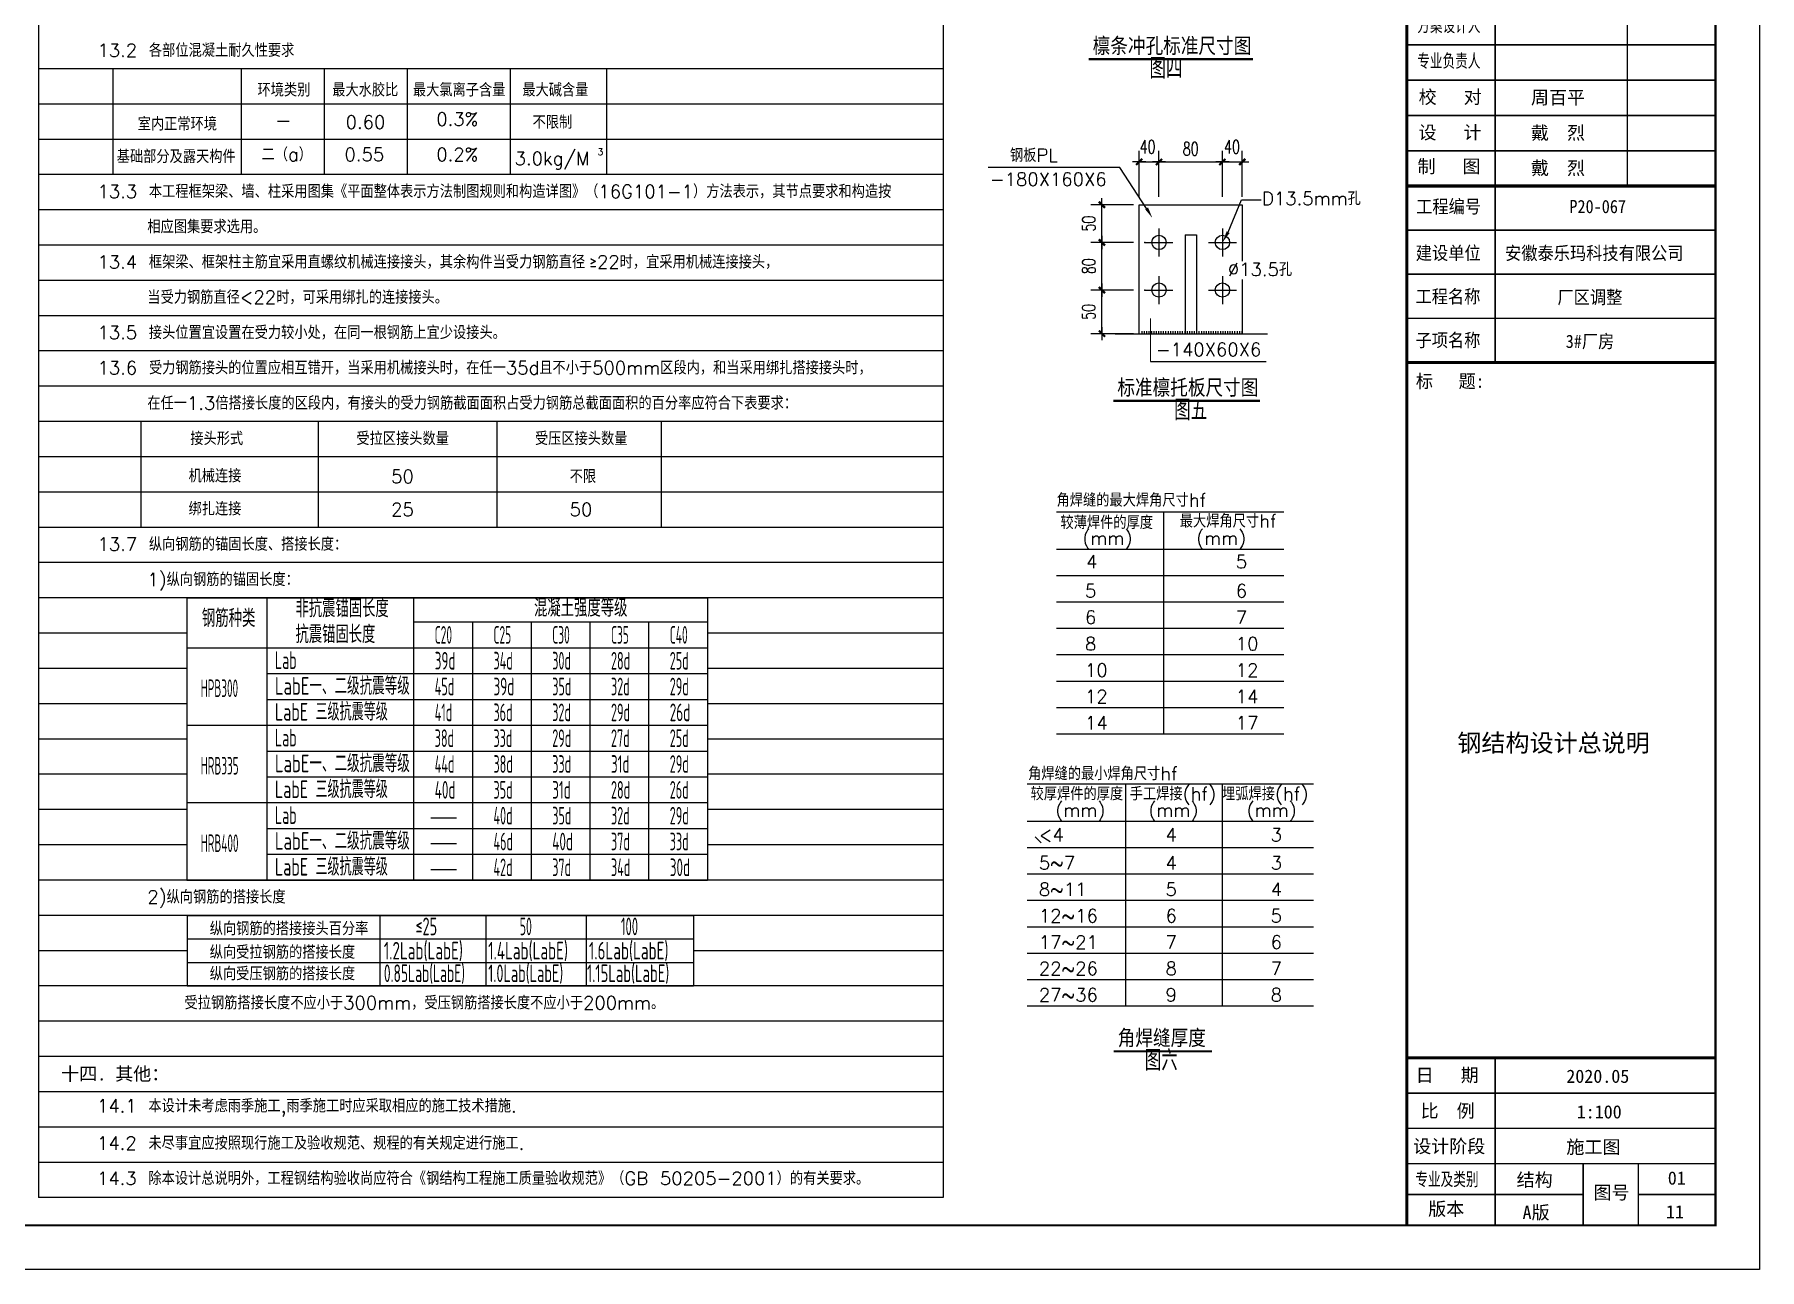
# Model space of a CAD drawing. Extents: x -1389621 to 57380, y -92505 to 283644.
# Drawn here: x -486824 to -447681, y 162566 to 190572 of the extents above; entities that cross this region are included whole.
import ezdxf
from ezdxf.enums import TextEntityAlignment as Align

# ---------------------------------------------------------------- set-up
doc = ezdxf.new("R2010")
doc.units = 0
doc.header["$LTSCALE"] = 100
doc.header["$MEASUREMENT"] = 0
doc.linetypes.add('SOLID', pattern=[0])
doc.layers.get('0').update_dxf_attribs({"linetype": 'CONTINUOUS'})
for name, color, linetype in [('AUDIT_I_080801173815-0', 253, 'CONTINUOUS'), ('BORDER', 7, 'CONTINUOUS'), ('BZ_标准图框', 7, 'CONTINUOUS'), ('K', 64, 'CONTINUOUS'), ('LT', 2, 'CONTINUOUS'), ('PUB_DIM', 3, 'CONTINUOUS'), ('TEXT', 7, 'CONTINUOUS'), ('TK(图框线)', 45, 'CONTINUOUS')]:
    doc.layers.add(name, color=color, linetype=linetype)
doc.layers.add('PUB_TEXT', color=7, linetype='CONTINUOUS', lineweight=15)
doc.styles.add('-宋体', font='SimSun.ttf')
doc.styles.add('-黑体', font='simhei.ttf', dxfattribs={"width": 0.8})
doc.styles.add('10', font='txt.shx', dxfattribs={"width": 0.7, "height": 300, "bigfont": 'hztxt.shx'})
doc.styles.add('DIM_FONT', font='SIMPLEX', dxfattribs={"width": 0.7, "bigfont": 'GBCBIG'})
doc.styles.add('ht', font='simhei.ttf', dxfattribs={"width": 0.8})
doc.styles.add('TSSD_Norm', font='Tssdeng.shx', dxfattribs={"bigfont": 'hztxt.shx'})
doc.styles.add('TSSD_REIN', font='Tssdeng.shx', dxfattribs={"width": 0.7, "bigfont": 'hztxt.shx'})
doc.dimstyles.new('dimn', dxfattribs={"dimtxt": 300, "dimasz": 1, "dimexe": 250, "dimexo": 300, "dimgap": 150, "dimtad": 1, "dimdec": 0, "dimzin": 0, "dimdsep": 46, "dimtxsty": 'DIM_FONT', "dimblk": '_DIMX', "dimcen": 1, "dimclrt": 7, "dimadec": 1, "dimazin": 0, "dimtfac": 1, "dimtdec": 0, "dimtix": 1, "dimtmove": 2, "dimatfit": 3, "dimfxl": 0, "dimtolj": 1, "dimtzin": 0, "dimarcsym": 0})

# ---------------------------------------------------------------- blocks, each defined once
blk = doc.blocks.new('_DIMX')
blk.add_line((-150, 0), (150, 0))
at = {"const_width": 50}
blk.add_lwpolyline([(-70, -70), (70, 70)], dxfattribs=at)
blk = doc.blocks.new('A$C064F2E3D')
h = blk.add_hatch(color=1)
h.paths.add_polyline_path([(5094, 55182), (1943, 55182), (1943, 54256), (2967, 53665), (2967, 52338), (2250, 52338), (1943, 52338), (1943, 52030), (3274, 52030), (3274, 53842), (2250, 54433), (2250, 54874), (4787, 54874), (4787, 54721), (3763, 54130), (3763, 52030), (5094, 52030), (5094, 52338), (4787, 52338), (4275, 52338), (4275, 53834), (5094, 54307)])
h.paths.add_polyline_path([(4787, 54484), (3968, 54011), (3968, 52338), (3865, 52338), (3865, 54070), (4787, 54603)], flags=16)
h = blk.add_hatch(color=1)
h.paths.add_polyline_path([(5094, 54130), (4787, 53952), (4787, 53720), (5094, 53720)])
h.paths.add_polyline_path([(4787, 53566), (4787, 53310), (5094, 53310), (5094, 53566)])
h.paths.add_polyline_path([(4787, 53157), (4787, 52901), (5094, 52901), (5094, 53157)])
h.paths.add_polyline_path([(5094, 52491), (5094, 52747), (4787, 52747), (4787, 52491)])
h.paths.add_polyline_path([(2762, 53546), (2455, 53724), (2455, 52542), (2762, 52542)])
h.paths.add_polyline_path([(1943, 54078), (1943, 53720), (2250, 53720), (2250, 53901)])
h.paths.add_polyline_path([(1943, 53566), (1943, 53310), (2250, 53310), (2250, 53566)])
h.paths.add_polyline_path([(2250, 52901), (2250, 53157), (1943, 53157), (1943, 52901)])
h.paths.add_polyline_path([(2250, 52747), (1943, 52747), (1943, 52491), (2250, 52491)])
for points in [[(4275, 52338), (4275, 53834), (5094, 54307), (5094, 55182), (1943, 55182), (1943, 54256), (2967, 53665), (2967, 52338), (2250, 52338)], [(1943, 52338), (1943, 52030), (3274, 52030), (3274, 53842), (2250, 54433), (2250, 54874), (4787, 54874), (4787, 54721), (3763, 54130), (3763, 52030), (5094, 52030), (5094, 52338)], [(4787, 54603), (3865, 54070), (3865, 52338)], [(4787, 54484), (3968, 54011), (3968, 52338)], [(4787, 54603), (4787, 54484)], [(1943, 54078), (2250, 53901)], [(1943, 54078), (1943, 53720), (2250, 53720), (2250, 53901)], [(5094, 54307), (4524, 53978)], [(5094, 54130), (4787, 53952)], [(4787, 53952), (4787, 53720), (5094, 53720), (5094, 54130)], [(1943, 52338), (2250, 52338)], [(3968, 52338), (3865, 52338)], [(4787, 52338), (4275, 52338)], [(4787, 52338), (5094, 52338)]]:
    blk.add_lwpolyline(points)
for points in [[(2762, 53546), (2455, 53724), (2455, 52542), (2762, 52542)], [(1943, 53566), (1943, 53310), (2250, 53310), (2250, 53566)], [(4787, 53566), (4787, 53310), (5094, 53310), (5094, 53566)], [(1943, 53157), (1943, 52901), (2250, 52901), (2250, 53157)], [(4787, 53157), (4787, 52901), (5094, 52901), (5094, 53157)], [(1943, 52747), (1943, 52491), (2250, 52491), (2250, 52747)], [(4787, 52747), (4787, 52491), (5094, 52491), (5094, 52747)]]:
    blk.add_lwpolyline(points, close=True)
at = {"layer": 'BZ_标准图框'}
for points, const_width in [([(35, 0), (35, 57400)], 70), ([(35, 47700), (7035, 47700)], 70), ([(35, 41203), (7035, 41203)], 70), ([(2035, 41203), (2035, 36403)], 35), ([(5035, 41203), (5035, 36403)], 35), ([(7035, 40403), (35, 40403)], 35), ([(7035, 39603), (35, 39603)], 35), ([(7035, 38803), (35, 38803)], 35), ([(7035, 38003), (35, 38003)], 35), ([(7035, 37203), (35, 37203)], 35), ([(7035, 36403), (35, 36403)], 50), ([(35, 29971), (7035, 29971)], 70), ([(2035, 19571), (2035, 29971)], 35), ([(5035, 23570), (5035, 29971)], 35), ([(35, 29171), (7035, 29171)], 35), ([(35, 28371), (7035, 28371)], 35), ([(35, 27571), (7035, 27571)], 35), ([(35, 26771), (7035, 26771)], 35), ([(35, 25971), (7035, 25971)], 35), ([(35, 25171), (7035, 25171)], 35), ([(35, 24371), (7035, 24371)], 35), ([(35, 24371), (7035, 24371)], 35), ([(35, 23571), (7035, 23571)], 70), ([(35, 22571), (7035, 22571)], 35), ([(35, 21571), (7035, 21571)], 35), ([(35, 20571), (7035, 20571)], 35), ([(35, 19571), (7035, 19571)], 70), ([(35, 3800), (7035, 3800)], 70), ([(2035, 1400), (2035, 3800)], 35), ([(35, 3000), (7035, 3000)], 35), ([(35, 2200), (7035, 2200)], 35), ([(35, 1400), (7035, 1400)], 35), ([(35, 1400), (7035, 1400)], 35), ([(2035, 0), (2035, 1400)], 35), ([(4035, 0), (4035, 1400)], 35), ([(5285, 0), (5285, 1400)], 35), ([(35, 700), (4035, 700)], 35), ([(5285, 700), (7035, 700)], 35)]:
    blk.add_lwpolyline(points, dxfattribs=dict(at, const_width=const_width))
at = {"layer": 'BZ_标准图框', "style": 'ht', "width": 0.5}
blk.add_text('宣城市建筑设计院有限公司', height=700, dxfattribs=at).set_placement((3565, 50232), align=Align.CENTER)
at = {"layer": 'BZ_标准图框', "style": 'ht'}
for s, height, width, p in [('工程设计证书编号（甲级）：A134023074', 400, 0.6, (391, 48985)), ('会签', 300, 0.85, (329, 40707)), ('专业', 300, 0.85, (1072, 40699)), ('给 排 水', 300, 0.85, (324, 38317)), ('项目负责人', 300, 0.7, (244, 27871)), ('方案设计人', 300, 0.7, (271, 27069)), ('专业负责人', 300, 0.7, (270, 26262)), ('工程编号', 300, 0.9, (244, 22956)), ('P20-067', 300, 0.9, (3721, 22956)), ('建设单位', 300, 0.9, (236, 21902)), ('安徽泰乐玛科技有限公司', 300, 0.9, (2261, 21899)), ('工程名称', 300, 0.9, (229, 20916)), ('厂区调整', 300, 0.9, (3451, 20899)), ('子项名称', 300, 0.9, (229, 19925)), ('3#厂房', 300, 0.9, (3638, 19899)), ('标   题:', 300, 0.95, (237, 18995)), ('专业及类别', 300, 0.7, (228, 898))]:
    blk.add_text(s, height=height, dxfattribs=dict(at, width=width)).set_placement(p)
for s, p in [('注册师印章', (340, 47111)), ('会签', (2598, 40669)), ('(正楷)', (3518, 40660)), ('建   筑', (329, 39919)), ('胡良东', (2850, 39861)), ('结   构', (334, 39134)), ('戴  烈', (2850, 39061)), ('张  涛', (2850, 38261)), ('暖   通', (343, 37501)), ('电   气', (333, 36726)), ('董  荣', (2850, 36661)), ('出图专用章', (306, 35771)), ('审   定', (256, 29413)), ('李玉林', (2850, 29429)), ('审   核', (243, 28647)), ('丁永涛', (2850, 28629)), ('罗绎涛', (2850, 27829)), ('校   对', (302, 25439)), ('周百平', (2850, 25429)), ('设   计', (297, 24637)), ('戴  烈', (2850, 24629)), ('制   图', (274, 23868)), ('戴  烈', (2850, 23829)), ('日   期', (233, 3257)), ('2020.05', (3652, 3232)), ('比  例', (345, 2447)), ('设计阶段', (176, 1644)), ('施工图', (3653, 1628)), ('结构', (2524, 883)), ('图号', (4266, 595)), ('版本 ', (518, 224)), ('A版', (2659, 143)), ('11', (5912, 158))]:
    blk.add_text(s, height=300, dxfattribs=at).set_placement(p)

msp = doc.modelspace()

# ---------------------------------------------------------------- linework, layer by layer
for p, q in [((-462192.911, 187553.864), (-465182.898, 187553.864)), ((-461588.152, 186629.082), (-462192.911, 187553.864)), ((-461758.095, 186710.898), (-459418.095, 186710.898)), ((-461758.095, 183787.262), (-461758.095, 186710.898)), ((-459738.929, 186090.681), (-459437.952, 186823.555)), ((-459437.952, 186823.555), (-458988.761, 186823.555)), ((-459418.095, 186710.898), (-459418.095, 185431.685)), ((-461308.095, 186175.088), (-461308.095, 185539.436)), ((-460716.549, 186033.25), (-460459.64, 186033.25)), ((-460716.549, 186033.25), (-460716.549, 183787.262)), ((-460459.64, 186033.25), (-460459.64, 183787.262)), ((-459868.095, 186175.088), (-459868.095, 185539.436)), ((-461625.921, 185857.262), (-460990.269, 185857.262)), ((-461308.095, 185587.262), (-461308.095, 185539.436)), ((-460185.921, 185857.262), (-459550.269, 185857.262)), ((-461625.921, 184777.262), (-460990.269, 184777.262)), ((-461308.095, 185095.088), (-461308.095, 184459.436)), ((-460185.921, 184777.262), (-459550.269, 184777.262)), ((-459868.095, 185095.088), (-459868.095, 184459.436)), ((-459418.095, 185019.266), (-459418.095, 183787.262)), ((-462300.947, 183787.262), (-458847.185, 183787.262)), ((-461689.26, 183787.262), (-461689.26, 183841.262)), ((-461635.26, 183787.262), (-461635.26, 183841.262)), ((-461581.26, 183787.262), (-461581.26, 183841.262)), ((-461527.26, 183787.262), (-461527.26, 183841.262)), ((-461473.26, 183787.262), (-461473.26, 183841.262)), ((-461419.26, 183787.262), (-461419.26, 183841.262)), ((-461365.26, 183787.262), (-461365.26, 183841.262)), ((-461311.26, 183787.262), (-461311.26, 183841.262)), ((-461257.26, 183787.262), (-461257.26, 183841.262)), ((-461203.26, 183787.262), (-461203.26, 183841.262)), ((-461149.26, 183787.262), (-461149.26, 183841.262)), ((-461095.26, 183787.262), (-461095.26, 183841.262)), ((-461041.26, 183787.262), (-461041.26, 183841.262)), ((-460987.26, 183787.262), (-460987.26, 183841.262)), ((-460933.26, 183787.262), (-460933.26, 183841.262)), ((-460879.26, 183787.262), (-460879.26, 183841.262)), ((-460825.26, 183787.262), (-460825.26, 183841.262)), ((-460771.26, 183787.262), (-460771.26, 183841.262)), ((-460717.26, 183787.262), (-460717.26, 183841.262)), ((-460663.26, 183787.262), (-460663.26, 183841.262)), ((-460609.26, 183787.262), (-460609.26, 183841.262)), ((-460555.26, 183787.262), (-460555.26, 183841.262)), ((-460501.26, 183787.262), (-460501.26, 183841.262)), ((-460447.26, 183787.262), (-460447.26, 183841.262)), ((-460393.26, 183787.262), (-460393.26, 183841.262)), ((-460339.26, 183787.262), (-460339.26, 183841.262)), ((-460285.26, 183787.262), (-460285.26, 183841.262)), ((-460231.26, 183787.262), (-460231.26, 183841.262)), ((-460177.26, 183787.262), (-460177.26, 183841.262)), ((-460123.26, 183787.262), (-460123.26, 183841.262)), ((-460069.26, 183787.262), (-460069.26, 183841.262)), ((-460015.26, 183787.262), (-460015.26, 183841.262)), ((-459961.26, 183787.262), (-459961.26, 183841.262)), ((-459907.26, 183787.262), (-459907.26, 183841.262)), ((-459853.26, 183787.262), (-459853.26, 183841.262)), ((-459799.26, 183787.262), (-459799.26, 183841.262)), ((-459745.26, 183787.262), (-459745.26, 183841.262)), ((-459691.26, 183787.262), (-459691.26, 183841.262)), ((-459637.26, 183787.262), (-459637.26, 183841.262)), ((-459583.26, 183787.262), (-459583.26, 183841.262)), ((-459529.26, 183787.262), (-459529.26, 183841.262)), ((-459475.26, 183787.262), (-459475.26, 183841.262)), ((-459421.26, 183787.262), (-459421.26, 183841.262)), ((-461496.735, 183160.557), (-458878.193, 183160.557)), ((-463635.13, 179749.782), (-458472.831, 179749.782)), ((-461204.741, 179749.782), (-461204.741, 174712.796)), ((-463635.13, 178904.06), (-458472.831, 178904.06)), ((-463635.13, 178305.308), (-458472.831, 178305.308)), ((-463635.13, 177706.556), (-458472.831, 177706.556)), ((-463635.13, 177107.804), (-458472.831, 177107.804)), ((-463635.13, 176509.052), (-458472.831, 176509.052)), ((-463635.13, 175910.3), (-458472.831, 175910.3)), ((-463635.13, 175910.3), (-458472.831, 175910.3)), ((-463635.13, 175311.548), (-458472.831, 175311.548)), ((-463635.13, 174712.796), (-458472.831, 174712.796)), ((-464301.97, 173580.701), (-457803.325, 173580.701)), ((-462066.789, 173580.701), (-462066.789, 168543.715)), ((-459871.465, 173580.701), (-459871.465, 168543.715)), ((-477829.496, 172809.409), (-477245.541, 172809.409)), ((-464301.97, 172734.979), (-457803.325, 172734.979)), ((-464115.975, 172375.851), (-463983.382, 172243.372)), ((-477829.496, 172223.706), (-477245.541, 172223.706)), ((-464301.97, 172136.227), (-457803.325, 172136.227)), ((-477829.496, 171637.989), (-477245.541, 171637.989)), ((-464301.97, 171537.475), (-457803.325, 171537.475)), ((-464301.97, 170938.723), (-457803.325, 170938.723)), ((-464301.97, 170339.971), (-457803.325, 170339.971)), ((-464301.97, 169741.219), (-457803.325, 169741.219)), ((-464301.97, 169741.219), (-457803.325, 169741.219)), ((-464301.97, 169142.467), (-457803.325, 169142.467)), ((-464301.97, 168543.715), (-457803.325, 168543.715))]:
    msp.add_line(p, q)
at = {"const_width": 47.99}
for points in [[(-462900.814, 190013.045), (-459174.483, 190013.045)], [(-462341.27, 182263.999), (-459015.939, 182263.999)], [(-462333.148, 167515), (-460107.817, 167515)]]:
    msp.add_lwpolyline(points, dxfattribs=at)
for centre in [(-461308.095, 185857.262), (-459868.095, 185857.262), (-461308.095, 184777.262), (-459868.095, 184777.262)]:
    msp.add_circle(centre, 162)
for p in [(-461625.921, 185857.262), (-461625.921, 184777.262), (-461625.921, 184777.262)]:
    msp.add_point(p)
for points in [[(-461555.671, 186650.884), (-461457.341, 186409.644), (-461620.634, 186607.28)], [(-459706.265, 186069.153), (-459868.095, 185857.262), (-459771.593, 186112.209)]]:
    msp.add_solid(points)
at = {"layer": 'AUDIT_I_080801173815-0'}
for p, q in [((-485043.483, 189795.2), (-485043.483, 187395.2)), ((-482132.561, 189795.2), (-482132.561, 187395.2)), ((-480249.561, 189795.2), (-480249.561, 187395.2)), ((-478366.561, 189795.2), (-478366.561, 187395.2)), ((-476032.561, 189795.2), (-476032.561, 187395.2)), ((-473847.561, 189795.2), (-473847.561, 187395.2))]:
    msp.add_line(p, q, dxfattribs=at)
at = {"layer": 'BORDER'}
msp.add_lwpolyline([(-531823.483, 162566), (-531823.483, 221995.7), (-447681.433, 221995.7), (-447681.433, 162566)], close=True, dxfattribs=at)
at = {"layer": 'BORDER', "const_width": 50.025}
msp.add_lwpolyline([(-529322.233, 163566.5), (-529322.233, 220995.2), (-448681.933, 220995.2), (-448681.933, 163566.5)], close=True, dxfattribs=at)
at = {"layer": 'K'}
for p, q in [((-486732.778, 220995.2), (-486732.778, 164195.2)), ((-466203.059, 212995.2), (-466203.059, 164195.2)), ((-466203.059, 189795.2), (-486732.778, 189795.2)), ((-466203.059, 188995.2), (-486732.778, 188995.2)), ((-466203.059, 188195.2), (-486732.778, 188195.2)), ((-466203.059, 187395.2), (-486732.778, 187395.2)), ((-466203.059, 186595.2), (-486732.778, 186595.2)), ((-466203.059, 185795.2), (-486732.778, 185795.2)), ((-466203.059, 184995.2), (-486732.778, 184995.2)), ((-466203.059, 184195.2), (-486732.778, 184195.2)), ((-466203.059, 183395.2), (-486732.778, 183395.2)), ((-466203.059, 182595.2), (-486732.778, 182595.2)), ((-466203.059, 182595.2), (-486732.778, 182595.2)), ((-466203.059, 181795.2), (-486732.778, 181795.2)), ((-466203.059, 180995.2), (-486732.778, 180995.2)), ((-466203.059, 180195.2), (-486732.778, 180195.2)), ((-466203.059, 179395.2), (-486732.778, 179395.2)), ((-466203.059, 178595.2), (-486732.778, 178595.2)), ((-466203.059, 178595.2), (-486732.778, 178595.2)), ((-466203.059, 177795.2), (-486732.778, 177795.2)), ((-483363.881, 176995.2), (-486732.778, 176995.2)), ((-466203.059, 176995.2), (-471555.483, 176995.2)), ((-483363.881, 176195.2), (-486732.778, 176195.2)), ((-466203.059, 176195.2), (-471555.483, 176195.2)), ((-483363.881, 175395.2), (-486732.778, 175395.2)), ((-466203.059, 175395.2), (-471555.483, 175395.2)), ((-483363.881, 174595.2), (-486732.778, 174595.2)), ((-483363.881, 174595.2), (-486732.778, 174595.2)), ((-466203.059, 174595.2), (-471555.483, 174595.2)), ((-466203.059, 174595.2), (-471555.483, 174595.2)), ((-483363.881, 173795.2), (-486732.778, 173795.2)), ((-466203.059, 173795.2), (-471555.483, 173795.2)), ((-483363.881, 172995.2), (-486732.778, 172995.2)), ((-466203.059, 172995.2), (-471555.483, 172995.2)), ((-483363.881, 172195.2), (-486732.778, 172195.2)), ((-466203.059, 172195.2), (-471555.483, 172195.2)), ((-466203.059, 171395.2), (-486732.778, 171395.2)), ((-466203.059, 170595.2), (-486732.778, 170595.2)), ((-483356.527, 169795.2), (-486732.778, 169795.2)), ((-466203.059, 169795.2), (-471870.483, 169795.2)), ((-466203.059, 168995.2), (-486732.778, 168995.2)), ((-466203.059, 168195.2), (-486732.778, 168195.2)), ((-466203.059, 167395.2), (-486732.778, 167395.2)), ((-466203.059, 166595.2), (-486732.778, 166595.2)), ((-466203.059, 165795.2), (-486732.778, 165795.2)), ((-466203.059, 164995.2), (-486732.778, 164995.2)), ((-466203.059, 164195.2), (-486732.778, 164195.2))]:
    msp.add_line(p, q, dxfattribs=at)
at = {"layer": 'LT', "color": 7}
for p, q in [((-484409.027, 181795.2), (-484409.027, 179395.2)), ((-480386.86, 181795.2), (-480386.86, 179395.2)), ((-476335.492, 181795.2), (-476335.492, 179395.2)), ((-472600.483, 181795.2), (-472600.483, 179395.2)), ((-483363.881, 177795.2), (-471555.483, 177795.2)), ((-483363.881, 177795.2), (-471555.483, 177795.2)), ((-483363.881, 177795.2), (-483363.881, 171395.2)), ((-481550.209, 177795.2), (-481550.209, 171395.2)), ((-478222.133, 177795.2), (-478222.133, 171395.2)), ((-471555.483, 177795.2), (-471555.483, 171395.2)), ((-471555.483, 177795.2), (-471555.483, 171395.2)), ((-478222.133, 177252.338), (-471555.483, 177252.338)), ((-476888.783, 177252.338), (-476888.783, 171395.2)), ((-475555.483, 177252.338), (-475555.483, 171395.2)), ((-474222.133, 177252.338), (-474222.133, 171395.2)), ((-472888.783, 177252.338), (-472888.783, 171395.2)), ((-483363.881, 176666.62), (-471555.483, 176666.62)), ((-483363.881, 176666.62), (-471555.483, 176666.62)), ((-481550.209, 176080.915), (-471555.483, 176080.915)), ((-481550.209, 175495.197), (-471555.483, 175495.197)), ((-483363.881, 174909.479), (-471555.483, 174909.479)), ((-481550.209, 174323.767), (-471555.483, 174323.767)), ((-481550.209, 173738.037), (-471555.483, 173738.037)), ((-483363.881, 173152.341), (-471555.483, 173152.341)), ((-481550.209, 172566.62), (-471555.483, 172566.62)), ((-481550.209, 171980.918), (-471555.483, 171980.918)), ((-483363.881, 171395.2), (-471555.483, 171395.2)), ((-483363.881, 171395.2), (-471555.483, 171395.2)), ((-483356.527, 170595.2), (-483356.527, 168995.2)), ((-483356.527, 170595.2), (-471870.483, 170595.2)), ((-483356.527, 170595.2), (-471870.483, 170595.2)), ((-478986.564, 170595.2), (-478986.564, 168995.2)), ((-476583.607, 170595.2), (-476583.607, 168995.2)), ((-474309.424, 170595.2), (-474309.424, 168995.2)), ((-471870.483, 170595.2), (-471870.483, 168995.2)), ((-483356.527, 170062.2), (-471870.483, 170062.2)), ((-483356.527, 169529.2), (-471870.483, 169529.2)), ((-483356.527, 168995.2), (-471870.483, 168995.2))]:
    msp.add_line(p, q, dxfattribs=at)
at = {"layer": 'PUB_TEXT'}
msp.add_line((-461496.735, 183160.557), (-461496.735, 184129.74), dxfattribs=at)

# ---------------------------------------------------------------- block references
at = {"xscale": 0.99996, "yscale": 0.99996, "zscale": 0.99996}
msp.add_blockref('A$C064F2E3D', (-455716.651, 163566.5), dxfattribs=at)

# ---------------------------------------------------------------- texts
at = {"style": '10'}
for s, height, p in [('13.2 各部位混凝土耐久性要求', 300, (-485395.424, 190063.842)), ('檩条冲孔标准尺寸图 ', 399.92, (-462812.047, 190105.343)), ('环境类别 ', 300, (-481763.763, 189165.543)), ('最大水胶比', 300, (-480068.763, 189165.543)), ('最大氯离子含量 ', 300, (-478237.763, 189165.543)), ('最大碱含量', 300, (-475754.763, 189165.543)), ('室内正常环境', 300, (-484482.509, 188394.001)), ('0.60', 300, (-479762.802, 188433.511)), ('0.3%', 300, (-477705.331, 188502.286)), ('不限制', 300, (-475521.802, 188433.511)), ('一', 300, (-481328.802, 188433.511)), ('基础部分及露天构件', 300, (-484958.237, 187654.894)), ('二（a）', 300, (-481671.331, 187702.286)), ('0.55', 300, (-479788.331, 187702.286)), ('0.2%', 300, (-477705.331, 187702.286)), ('3.0kg/M', 300, (-475927.494, 187612.186)), ('3', 150, (-474047.483, 187834.593)), ('钢板PL', 300, (-464690.181, 187683.309)), ('13.3 本工程框架梁、墙、柱采用图集《平面整体表示方法制图规则和构造详图》（16G101-1）方法表示，其节点要求和构造按', 300, (-485395.424, 186863.842)), ('-180X160X6', 300, (-465144.088, 187139.1)), ('D13.5mm孔', 300, (-458969.048, 186704.944)), ('相应图集要求选用。', 300, (-484263.424, 186063.842)), ('13.4 框架梁、框架柱主筋宜采用直螺纹机械连接接头，其余构件当受力钢筋直径 22时，宜采用机械连接接头，', 300, (-485395.424, 185263.842)), (' %%c13.5孔', 300, (-460011.483, 185096)), ('当受力钢筋直径<22时，可采用绑扎的连接接头。', 300, (-484263.424, 184463.842)), ('13.5 接头位置宜设置在受力较小处，在同一根钢筋上宜少设接头。', 300, (-485395.424, 183663.842)), ('-140X60X6', 300, (-461377.654, 183279.028)), ('13.6 受力钢筋接头的位置应相互错开，当采用机械接头时，在任一35d且不小于500mm区段内，和当采用绑扎搭接接头时，', 300, (-485395.424, 182863.842)), ('标准檩托板尺寸图', 399.92, (-462252.503, 182356.297)), ('在任一1.3倍搭接长度的区段内，有接头的受力钢筋截面面积占受力钢筋总截面面积的百分率应符合下表要求：', 300, (-484263.424, 182063.842)), ('接头形式', 300, (-483288.52, 181259.859)), ('受拉区接头数量', 300, (-479520.111, 181259.859)), ('受压区接头数量', 300, (-475468.695, 181259.859)), ('机械连接', 300, (-483328.559, 180413.917)), ('50', 300, (-478732.221, 180400.593)), ('不限', 300, (-474680.756, 180400.593)), ('角焊缝的最大焊角尺寸hf', 300, (-463632.328, 179863.32)), ('绑扎连接', 300, (-483328.559, 179665.193)), ('25', 300, (-478732.221, 179651.869)), ('50', 300, (-474680.756, 179651.869)), ('较薄焊件的厚度', 300, (-463543.621, 179355.554)), ('最大焊角尺寸hf', 300, (-460835.858, 179390.085)), ('(mm)', 300, (-463044.69, 179002.337)), ('(mm)', 300, (-460463.344, 179002.337)), ('13.7 纵向钢筋的锚固长度、搭接长度：', 300, (-485395.424, 178863.842)), ('4', 300, (-462964.057, 178467.265)), ('5', 300, (-459565.98, 178467.265)), ('1)纵向钢筋的锚固长度：', 300, (-484263.424, 178063.842)), ('5', 300, (-462986.454, 177804.833)), ('6', 300, (-459565.98, 177804.833)), ('6', 300, (-462986.454, 177206.081)), ('7', 300, (-459565.98, 177206.081)), ('8', 300, (-462986.454, 176607.329)), ('10', 300, (-459565.98, 176607.329)), ('10', 300, (-462986.454, 176008.577)), ('12', 300, (-459565.98, 176008.577)), ('12', 300, (-462986.454, 175409.825)), ('14', 300, (-459565.98, 175409.825)), ('14', 300, (-462986.454, 174811.073)), ('17', 300, (-459565.98, 174811.073)), ('角焊缝的最小焊角尺寸hf', 300, (-464277.983, 173662.191)), ('较厚焊件的厚度', 300, (-464221.123, 173203.738)), ('手工焊接(hf)', 300, (-461972.042, 173203.738)), ('埋弧焊接(hf)', 300, (-459875.831, 173203.738)), ('(mm)', 300, (-463658.478, 172833.256)), ('(mm)', 300, (-461547.836, 172833.256)), ('(mm)', 300, (-459317.854, 172833.256)), ('<4', 300, (-464032.238, 172274.781)), ('4', 300, (-461158.436, 172274.781)), ('3', 300, (-458773.483, 172274.781)), ('5~7', 300, (-464032.238, 171635.752)), ('4', 300, (-461158.436, 171635.752)), ('3', 300, (-458773.483, 171635.752)), ('2)纵向钢筋的搭接长度', 300, (-484263.424, 170863.842)), ('8~11', 300, (-464032.238, 171037)), ('5', 300, (-461158.436, 171037)), ('4', 300, (-458773.483, 171037)), ('12~16', 300, (-464032.238, 170438.248)), ('6', 300, (-461158.436, 170438.248)), ('5', 300, (-458773.483, 170438.248)), ('纵向钢筋的搭接接头百分率', 300, (-482847.885, 170145.876)), ('纵向受拉钢筋的搭接长度', 300, (-482847.885, 169611.152)), ('17~21', 300, (-464032.238, 169839.496)), ('7', 300, (-461158.436, 169839.496)), ('6', 300, (-458773.483, 169839.496)), ('22~26', 300, (-464032.238, 169240.744)), ('8', 300, (-461158.436, 169240.744)), ('7', 300, (-458773.483, 169240.744)), ('纵向受压钢筋的搭接长度', 300, (-482847.885, 169123.551)), ('受拉钢筋搭接长度不应小于300mm，受压钢筋搭接长度不应小于200mm。', 300, (-483419.424, 168463.842)), ('27~36', 300, (-464032.238, 168641.992)), ('9', 300, (-461158.436, 168641.992)), ('8', 300, (-458773.483, 168641.992)), ('角焊缝厚度', 399.92, (-462244.381, 167607.298)), ('14.1 本设计未考虑雨季施工,雨季施工时应采取相应的施工技术措施.', 300, (-485406.129, 166125.985)), ('14.2 未尽事宜应按照现行施工及验收规范、规程的有关规定进行施工.', 300, (-485406.129, 165282.76)), ('14.3 除本设计总说明外，工程钢结构验收尚应符合《钢结构工程施工质量验收规范》（GB 50205-2001）的有关要求。', 300, (-485406.129, 164482.76))]:
    msp.add_text(s, height=height, dxfattribs=at).set_placement(p)
at = {"style": 'TSSD_REIN', "width": 0.7}
msp.add_text('≥', height=350, dxfattribs=at).set_placement((-474226.052, 185236.027))
at = {"layer": 'BORDER', "color": 4, "style": '-黑体'}
msp.add_text('十四. 其他：', height=300, dxfattribs=at).set_placement((-486219.078, 166853.507))
at = {"layer": 'BZ_标准图框', "style": 'ht'}
msp.add_text('1:100', height=299.988, dxfattribs=at).set_placement((-451828.777, 165990.607))
at = {"layer": 'LT', "color": 7, "style": 'TSSD_REIN'}
for s, width, p in [('非抗震锚固长度', 0.755781, (-480901.918, 177356.122)), ('混凝土强度等级', 0.757558, (-475490.004, 177369.068)), ('钢筋种类', 0.759518, (-483026.527, 177136.084)), ('抗震锚固长度', 0.754923, (-480901.918, 176770.417)), ('C20', 0.49454, (-477742.104, 176757.459)), ('C25', 0.49454, (-476408.754, 176757.459)), ('C30', 0.494656, (-475075.502, 176757.459)), ('C35', 0.49454, (-473742.104, 176757.459)), ('C40', 0.49454, (-472408.754, 176757.459)), ('Lab', 0.596899, (-481368.227, 176184.693)), ('39d', 0.566661, (-477742.104, 176171.747)), ('34d', 0.523071, (-476408.754, 176171.747)), ('30d', 0.523193, (-475075.502, 176171.747)), ('28d', 0.523071, (-473742.104, 176171.747)), ('25d', 0.523071, (-472408.754, 176171.747)), ('HPB300', 0.482018, (-483052.406, 175547.193)), ('LabE一、二级抗震等级', 0.711891, (-481368.227, 175598.975)), ('45d', 0.523071, (-477742.104, 175586.042)), ('39d', 0.566661, (-476408.754, 175586.042)), ('35d', 0.523193, (-475075.502, 175586.042)), ('32d', 0.523071, (-473742.104, 175586.042)), ('29d', 0.523071, (-472408.754, 175586.042)), ('LabE 三级抗震等级', 0.684719, (-481368.227, 175013.263)), ('41d', 0.523071, (-477742.104, 175000.318)), ('36d', 0.523071, (-476408.754, 175000.318)), ('32d', 0.523193, (-475075.502, 175000.318)), ('29d', 0.523071, (-473742.104, 175000.318)), ('26d', 0.566661, (-472408.754, 175000.318)), ('Lab', 0.596899, (-481368.227, 174427.533)), ('38d', 0.523071, (-477742.104, 174414.6)), ('33d', 0.523071, (-476408.754, 174414.6)), ('29d', 0.523193, (-475075.502, 174414.6)), ('27d', 0.523071, (-473742.104, 174414.6)), ('25d', 0.523071, (-472408.754, 174414.6)), ('HRB335', 0.482018, (-483052.406, 173790.033)), ('LabE一、二级抗震等级', 0.711891, (-481368.227, 173841.834)), ('44d', 0.523071, (-477742.104, 173828.888)), ('38d', 0.523071, (-476408.754, 173828.888)), ('33d', 0.523193, (-475075.502, 173828.888)), ('31d', 0.566661, (-473742.104, 173828.888)), ('29d', 0.523071, (-472408.754, 173828.888)), ('LabE 三级抗震等级', 0.684719, (-481368.227, 173256.122)), ('40d', 0.566661, (-477742.104, 173243.161)), ('35d', 0.523071, (-476408.754, 173243.161)), ('31d', 0.566793, (-475075.502, 173243.161)), ('28d', 0.523071, (-473742.104, 173243.161)), ('26d', 0.523071, (-472408.754, 173243.161)), ('Lab', 0.596899, (-481368.227, 172670.417)), ('40d', 0.523071, (-476408.754, 172657.465)), ('35d', 0.523193, (-475075.502, 172657.465)), ('32d', 0.523071, (-473742.104, 172657.465)), ('29d', 0.523071, (-472408.754, 172657.465)), ('HRB400', 0.482018, (-483052.406, 172032.917)), ('LabE一、二级抗震等级', 0.711891, (-481368.227, 172084.699)), ('46d', 0.523071, (-476408.754, 172071.747)), ('40d', 0.566793, (-475075.502, 172071.747)), ('37d', 0.523071, (-473742.104, 172071.747)), ('33d', 0.523071, (-472408.754, 172071.747)), ('LabE 三级抗震等级', 0.684719, (-481368.227, 171498.975)), ('42d', 0.523071, (-476408.754, 171486.042)), ('37d', 0.523193, (-475075.502, 171486.042)), ('34d', 0.523071, (-473742.104, 171486.042)), ('30d', 0.566661, (-472408.754, 171486.042)), ('≤25', 0.618209, (-478179.678, 170145.876)), ('50', 0.509119, (-475812.392, 170145.876)), ('100', 0.544058, (-473516.713, 170145.876)), ('1.2Lab(LabE)', 0.647291, (-478896.091, 169595.875)), ('1.4Lab(LabE)', 0.647248, (-476528.756, 169595.875)), ('1.6Lab(LabE)', 0.647312, (-474243.076, 169595.875)), ('0.85Lab(LabE)', 0.584523, (-478896.091, 169083.271)), ('1.0Lab(LabE)', 0.613809, (-476528.756, 169083.271)), ('1.15Lab(LabE)', 0.626295, (-474287.101, 169083.271))]:
    msp.add_text(s, height=400, dxfattribs=dict(at, width=width)).set_placement(p)
at = {"layer": 'PUB_TEXT', "linetype": 'SOLID', "style": '-宋体'}
msp.add_text('钢结构设计总说明', height=399.984, dxfattribs=at).set_placement((-454537.088, 174308.678))
at = {"layer": 'TEXT', "style": 'TSSD_Norm', "width": 0.8}
for s, p in [('图四', (-461522.746, 189433.002)), ('图五', (-460963.203, 181683.956)), ('图六', (-461630.081, 166934.957))]:
    msp.add_text(s, height=466.55, dxfattribs=at).set_placement(p, align=Align.BOTTOM_LEFT)
at = {"layer": 'TK(图框线)', "style": 'ht'}
msp.add_text('01', height=300.15, dxfattribs=at).set_placement((-449762.411, 164489.857))

# ---------------------------------------------------------------- dimensions: what is measured, and where the dimension line sits
at = {"layer": 'PUB_DIM'}
for base, p1, p2, location in [((-461308.095, 187682.389), (-461758.095, 186588.194), (-461308.095, 186588.194), (-461565.961, 188027.389)), ((-459418.095, 187682.389), (-459868.095, 186588.194), (-459418.095, 186588.194), (-459650.616, 188027.389))]:
    msp.add_linear_dim(base=base, p1=p1, p2=p2, angle=0, location=location, text='40', dimstyle='dimn', dxfattribs=at).render()
for p1, p2, distance, text in [((-461308.095, 186588.194), (-459868.095, 186588.194), 1094.195, '80'), ((-461584.006, 185857.262), (-461584.006, 186710.898), 1018.252, '50'), ((-461584.006, 184777.262), (-461584.006, 185857.262), 1018.252, '80'), ((-461584.006, 183787.262), (-461584.006, 184777.262), 1018.252, '50')]:
    msp.add_aligned_dim(p1=p1, p2=p2, distance=distance, text=text, dimstyle='dimn', dxfattribs=at).render()

doc.saveas('drawing.dxf')
